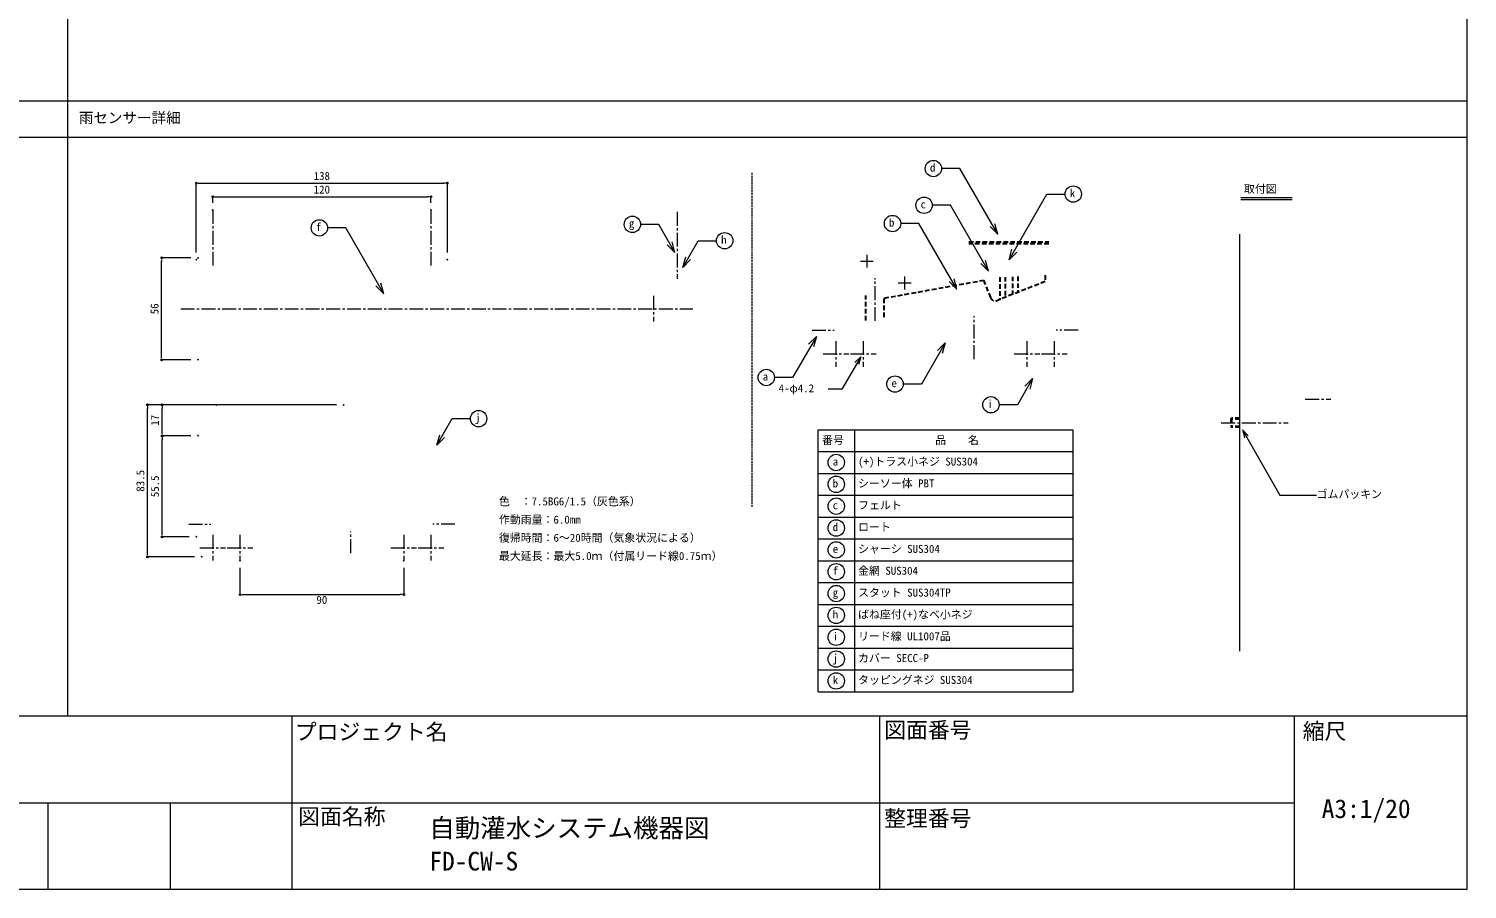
# Model space of a CAD drawing. Units: millimetres, scale not verified. Extents: x -81966 to 3947, y -2774 to 2774.
# Drawn here: x -7 to 3947, y -2774 to -410 of the extents above; entities that cross this region are included whole.
import ezdxf
from ezdxf.enums import TextEntityAlignment as Align

# ---------------------------------------------------------------- set-up
doc = ezdxf.new("R2010")
doc.units = ezdxf.units.MM
doc.header["$LTSCALE"] = 2
doc.header["$PDMODE"] = 32
doc.header["$PDSIZE"] = 0.4
for name, pattern in [('DASHED3', [4, 3, -1]), ('USER1', [9.525, 6.35, -3.175]), ('USER7', [28.575, 19.05, -3.175, 3.175, -3.175])]:
    doc.linetypes.add(name, pattern=pattern)
for name, color, linetype, lineweight in [('0-1_WAKU', 7, 'Continuous', 18), ('0-4_KUTAI', 3, 'Continuous', 18), ('0-5_sinsen', 3, 'USER7', 18), ('0-6_0', 7, 'Continuous', 20), ('0-7_sunpo', 7, 'Continuous', 18), ('0-9_moji', 7, 'Continuous', 18), ('0-C__F-0_', 7, 'Continuous', 30), ('0-E_KANAMONO', 4, 'Continuous', 30)]:
    doc.layers.add(name, color=color, linetype=linetype, lineweight=lineweight)
doc.layers.add('0-8_Defpoints', color=7, linetype='Continuous')
doc.styles.add('ＭＳ ゴシック', font='')
doc.styles.get('ＭＳ ゴシック').set_extended_font_data('MS Gothic')

# ---------------------------------------------------------------- blocks, each defined once
blk = doc.blocks.new('_Dot')
at = {"layer": '0-6_0'}
for p, q in [((-0.5, 0), (-1, 0)), ((0.25, 0), (-0.25, 0))]:
    blk.add_line(p, q, dxfattribs=at)
blk.add_circle((0, 0), 0.25, dxfattribs=at)
blk = doc.blocks.new('D14')
at = {"layer": '0-7_sunpo', "lineweight": 20}
for p, q in [((42373.773, 22868.726), (42373.773, 22885.547)), ((42383.773, 22885.547), (42963.773, 22885.547)), ((42973.773, 22868.726), (42973.773, 22885.547))]:
    blk.add_line(p, q, dxfattribs=at)
at = {"layer": '0-8_Defpoints'}
for p in [(42973.773, 22885.547), (42373.773, 22848.726), (42973.773, 22848.726)]:
    blk.add_point(p, dxfattribs=at)
at = {"layer": '0-7_sunpo', "xscale": 10, "yscale": 10, "rotation": 180}
blk.add_blockref('_Dot', (42373.773, 22885.547), dxfattribs=at)
at = {"layer": '0-7_sunpo', "xscale": 10, "yscale": 10}
blk.add_blockref('_Dot', (42973.773, 22885.547), dxfattribs=at)
at = {"layer": '0-7_sunpo', "style": 'ＭＳ ゴシック'}
blk.add_text('120', height=21.99, dxfattribs=at).set_placement((42651.273, 22887.547), align=Align.BOTTOM_LEFT)
blk = doc.blocks.new('D15')
at = {"layer": '0-7_sunpo', "lineweight": 20}
for p, q in [((42328.773, 22732.484), (42328.773, 22922.837)), ((42338.773, 22922.837), (43008.773, 22922.837)), ((43018.773, 22732.484), (43018.773, 22922.837))]:
    blk.add_line(p, q, dxfattribs=at)
at = {"layer": '0-8_Defpoints'}
for p in [(43018.773, 22922.837), (42328.773, 22712.484), (43018.773, 22712.484)]:
    blk.add_point(p, dxfattribs=at)
at = {"layer": '0-7_sunpo', "xscale": 10, "yscale": 10, "rotation": 180}
blk.add_blockref('_Dot', (42328.773, 22922.837), dxfattribs=at)
at = {"layer": '0-7_sunpo', "xscale": 10, "yscale": 10}
blk.add_blockref('_Dot', (43018.773, 22922.837), dxfattribs=at)
at = {"layer": '0-7_sunpo', "style": 'ＭＳ ゴシック'}
blk.add_text('138', height=21.99, dxfattribs=at).set_placement((42651.273, 22924.837), align=Align.BOTTOM_LEFT)
blk = doc.blocks.new('D16')
at = {"layer": '0-7_sunpo', "lineweight": 20}
for p, q in [((42313.773, 22717.484), (42233.488, 22717.484)), ((42233.488, 22447.484), (42233.488, 22707.484)), ((42313.773, 22437.484), (42233.488, 22437.484))]:
    blk.add_line(p, q, dxfattribs=at)
at = {"layer": '0-8_Defpoints'}
for p in [(42233.488, 22717.484), (42333.773, 22717.484), (42333.773, 22437.484)]:
    blk.add_point(p, dxfattribs=at)
at = {"layer": '0-7_sunpo', "xscale": 10, "yscale": 10}
for p, rotation in [((42233.488, 22717.484), 90), ((42233.488, 22437.484), 270)]:
    blk.add_blockref('_Dot', p, dxfattribs=dict(at, rotation=rotation))
at = {"layer": '0-7_sunpo', "style": 'ＭＳ ゴシック'}
blk.add_text('56', height=21.99, rotation=90, dxfattribs=at).set_placement((42231.488, 22562.484), align=Align.BOTTOM_LEFT)
blk = doc.blocks.new('D17')
at = {"layer": '0-7_sunpo', "lineweight": 20}
for p, q in [((42448.773, 21865.917), (42448.773, 21792.281)), ((42898.773, 21865.917), (42898.773, 21792.281)), ((42458.773, 21792.281), (42888.773, 21792.281))]:
    blk.add_line(p, q, dxfattribs=at)
at = {"layer": '0-8_Defpoints'}
for p in [(42448.773, 21885.917), (42898.773, 21885.917), (42898.773, 21792.281)]:
    blk.add_point(p, dxfattribs=at)
at = {"layer": '0-7_sunpo', "xscale": 10, "yscale": 10, "rotation": 180}
blk.add_blockref('_Dot', (42448.773, 21792.281), dxfattribs=at)
at = {"layer": '0-7_sunpo', "xscale": 10, "yscale": 10}
blk.add_blockref('_Dot', (42898.773, 21792.281), dxfattribs=at)
at = {"layer": '0-7_sunpo', "style": 'ＭＳ ゴシック'}
blk.add_text('90', height=21.99, dxfattribs=at).set_placement((42658.773, 21760.281), align=Align.BOTTOM_LEFT)
blk = doc.blocks.new('D18')
at = {"layer": '0-7_sunpo', "lineweight": 20}
for p, q in [((42363.773, 22313.667), (42194.494, 22313.667)), ((42194.494, 21906.167), (42194.494, 22303.667)), ((42323.773, 21896.167), (42194.494, 21896.167))]:
    blk.add_line(p, q, dxfattribs=at)
at = {"layer": '0-8_Defpoints'}
for p in [(42194.494, 22313.667), (42383.773, 22313.667), (42343.773, 21896.167)]:
    blk.add_point(p, dxfattribs=at)
at = {"layer": '0-7_sunpo', "xscale": 10, "yscale": 10}
for p, rotation in [((42194.494, 22313.667), 90), ((42194.494, 21896.167), 270)]:
    blk.add_blockref('_Dot', p, dxfattribs=dict(at, rotation=rotation))
at = {"layer": '0-7_sunpo', "style": 'ＭＳ ゴシック'}
blk.add_text('83.5', height=21.99, rotation=90, dxfattribs=at).set_placement((42192.494, 22074.917), align=Align.BOTTOM_LEFT)
blk = doc.blocks.new('D19')
at = {"layer": '0-7_sunpo', "lineweight": 20}
for p, q in [((42313.773, 22228.667), (42234.743, 22228.667)), ((42234.743, 21961.167), (42234.743, 22218.667)), ((42308.773, 21951.167), (42234.743, 21951.167))]:
    blk.add_line(p, q, dxfattribs=at)
at = {"layer": '0-8_Defpoints'}
for p in [(42234.743, 22228.667), (42333.773, 22228.667), (42328.773, 21951.167)]:
    blk.add_point(p, dxfattribs=at)
at = {"layer": '0-7_sunpo', "xscale": 10, "yscale": 10}
for p, rotation in [((42234.743, 22228.667), 90), ((42234.743, 21951.167), 270)]:
    blk.add_blockref('_Dot', p, dxfattribs=dict(at, rotation=rotation))
at = {"layer": '0-7_sunpo', "style": 'ＭＳ ゴシック'}
blk.add_text('55.5', height=21.99, rotation=90, dxfattribs=at).set_placement((42232.743, 22059.917), align=Align.BOTTOM_LEFT)
blk = doc.blocks.new('D20')
at = {"layer": '0-7_sunpo', "lineweight": 20}
for p, q in [((42713.773, 22313.667), (42234.743, 22313.667)), ((42234.743, 22238.667), (42234.743, 22303.667)), ((42313.773, 22228.667), (42234.743, 22228.667))]:
    blk.add_line(p, q, dxfattribs=at)
at = {"layer": '0-8_Defpoints'}
for p in [(42234.743, 22313.667), (42733.773, 22313.667), (42333.773, 22228.667)]:
    blk.add_point(p, dxfattribs=at)
at = {"layer": '0-7_sunpo', "xscale": 10, "yscale": 10}
for p, rotation in [((42234.743, 22313.667), 90), ((42234.743, 22228.667), 270)]:
    blk.add_blockref('_Dot', p, dxfattribs=dict(at, rotation=rotation))
at = {"layer": '0-7_sunpo', "style": 'ＭＳ ゴシック'}
blk.add_text('17', height=21.99, rotation=90, dxfattribs=at).set_placement((42232.743, 22256.167), align=Align.BOTTOM_LEFT)

msp = doc.modelspace()

# ---------------------------------------------------------------- linework, layer by layer
at = {"layer": '0-1_WAKU'}
for p, q in [((100.75, -2299), (100.75, 2774)), ((-3947.25, -608), (3947.25, -608)), ((-3947.25, -708), (3947.25, -708)), ((100.75, -708), (2661.917, -708)), ((717.25, -2774), (717.25, -2299)), ((2332.25, -2774), (2332.25, -2299)), ((3472.25, -2774), (3472.25, -2299)), ((-289.75, -2536.5), (3472.25, -2536.5)), ((45.917, -2536.5), (45.917, -2774)), ((381.583, -2536.5), (381.583, -2774))]:
    msp.add_line(p, q, dxfattribs=at)
at = {"layer": '0-1_WAKU', "linetype": 'DASHED3'}
msp.add_line((1980.964, -805.646), (1980.964, -1724.647), dxfattribs=at)
at = {"layer": '0-1_WAKU'}
for points in [[(-3947.25, -2774), (3947.25, -2774), (3947.25, 2774), (-3947.25, 2774)], [(-3947.25, -2774), (3947.25, -2774), (3947.25, -2299), (-3947.25, -2299)]]:
    msp.add_lwpolyline(points, close=True, dxfattribs=at)
at = {"layer": '0-4_KUTAI'}
msp.add_line((3322.227, -2119.678), (3322.227, -973.958), dxfattribs=at)
at = {"layer": '0-5_sinsen'}
for p, q in [((498.919, -908.209), (498.919, -1065.699)), ((1098.919, -908.209), (1098.919, -1065.699)), ((1775.983, -913.209), (1775.983, -1097.511)), ((2279.311, -1048.487), (2314.561, -1048.487)), ((2296.936, -1030.862), (2296.936, -1066.112)), ((2319.616, -1212.801), (2319.616, -1095.051)), ((2400.859, -1090.862), (2400.859, -1126.112)), ((1710.983, -1144.201), (1710.983, -1214.701)), ((2383.234, -1108.487), (2418.484, -1108.487)), ((411.065, -1179.451), (1818.646, -1179.451)), ((2592.116, -1317.801), (2592.116, -1200.051)), ((2146.437, -1238.176), (2207.251, -1238.176)), ((2877.794, -1238.176), (2816.98, -1238.176)), ((2176.866, -1303.176), (2247.366, -1303.176)), ((2212.116, -1267.926), (2212.116, -1338.426)), ((2251.866, -1303.176), (2322.366, -1303.176)), ((2287.116, -1267.926), (2287.116, -1338.426)), ((2701.866, -1303.176), (2772.366, -1303.176)), ((2737.116, -1267.926), (2737.116, -1338.426)), ((2776.866, -1303.176), (2847.366, -1303.176)), ((2812.116, -1267.926), (2812.116, -1338.426)), ((3501.977, -1427.531), (3572.477, -1427.531)), ((3270.986, -1492.531), (3455.287, -1492.531)), ((433.241, -1770.768), (494.055, -1770.768)), ((1164.597, -1770.768), (1103.783, -1770.768)), ((498.919, -1800.518), (498.919, -1871.018)), ((573.919, -1800.518), (573.919, -1871.018)), ((878.919, -1850.393), (878.919, -1791.518)), ((1023.919, -1800.518), (1023.919, -1871.018)), ((1098.919, -1800.518), (1098.919, -1871.018)), ((463.669, -1835.768), (534.169, -1835.768)), ((538.669, -1835.768), (609.169, -1835.768)), ((988.669, -1835.768), (1059.169, -1835.768)), ((1063.669, -1835.768), (1134.169, -1835.768))]:
    msp.add_line(p, q, dxfattribs=at)
at = {"layer": '0-9_moji', "color": 4}
for p, q in [((2552.463, -794.022), (2502.463, -794.022)), ((2791.921, -864.287), (2841.921, -864.287)), ((2526.904, -894.981), (2476.904, -894.981)), ((3324.967, -873.325), (3466.285, -873.325)), ((3324.967, -879.289), (3466.285, -879.289)), ((1725.018, -947.385), (1675.018, -947.385)), ((2440.041, -945.131), (2390.041, -945.131)), ((864.619, -957.06), (814.619, -957.06)), ((1833.645, -992.393), (1883.645, -992.393)), ((2092.99, -1368.092), (2042.99, -1368.092)), ((2228.365, -1400.389), (2190.865, -1400.389)), ((2446.871, -1386.182), (2396.871, -1386.182)), ((2710.681, -1443.139), (2660.681, -1443.139)), ((1157.383, -1481.233), (1207.383, -1481.233)), ((2162.847, -1511.668), (2862.847, -1511.668)), ((2162.847, -2231.668), (2162.847, -1511.668)), ((2262.847, -1511.668), (2262.847, -2231.668)), ((2862.847, -1511.668), (2862.847, -2231.668)), ((2162.847, -1571.668), (2862.847, -1571.668)), ((2162.847, -1631.668), (2862.847, -1631.668)), ((2162.847, -1691.668), (2862.847, -1691.668)), ((3432.477, -1691.168), (3533.27, -1691.168)), ((2162.847, -1751.668), (2862.847, -1751.668)), ((2162.847, -1811.668), (2862.847, -1811.668)), ((2162.847, -1871.668), (2862.847, -1871.668)), ((2162.847, -1931.668), (2862.847, -1931.668)), ((2162.847, -1991.668), (2862.847, -1991.668)), ((2162.847, -2051.668), (2862.847, -2051.668)), ((2162.847, -2111.668), (2862.847, -2111.668)), ((2162.847, -2171.668), (2862.847, -2171.668)), ((2162.847, -2231.668), (2862.847, -2231.668))]:
    msp.add_line(p, q, dxfattribs=at)
at = {"layer": '0-9_moji'}
for p, q in [((2656.831, -974.792), (2552.463, -794.022)), ((2687.757, -1044.705), (2791.921, -864.287)), ((2631.272, -1075.751), (2526.904, -894.981)), ((1769.522, -1024.468), (1725.018, -947.385)), ((2544.409, -1125.901), (2440.041, -945.131)), ((2656.831, -974.792), (2649.066, -945.814)), ((968.986, -1137.83), (864.619, -957.06)), ((2656.831, -974.792), (2635.617, -953.578)), ((1769.522, -1024.468), (1748.309, -1003.255)), ((1769.522, -1024.468), (1761.758, -995.491)), ((1791.442, -1065.49), (1833.645, -992.393)), ((2687.757, -1044.705), (2695.522, -1015.728)), ((2687.757, -1044.705), (2708.97, -1023.492)), ((1791.442, -1065.49), (1799.207, -1036.513)), ((1791.442, -1065.49), (1812.655, -1044.277)), ((2631.272, -1075.751), (2610.059, -1054.537)), ((2631.272, -1075.751), (2623.507, -1046.773)), ((2544.409, -1125.901), (2523.196, -1104.688)), ((2544.409, -1125.901), (2536.644, -1096.923)), ((968.986, -1137.83), (947.773, -1116.617)), ((968.986, -1137.83), (961.222, -1108.852)), ((2158.234, -1255.086), (2092.99, -1368.092)), ((2158.234, -1255.086), (2137.021, -1276.299)), ((2158.234, -1255.086), (2150.47, -1284.063)), ((2512.116, -1273.176), (2446.871, -1386.182)), ((2512.116, -1273.176), (2490.902, -1294.389)), ((2512.116, -1273.176), (2504.351, -1302.153)), ((2280.022, -1310.917), (2228.365, -1400.389)), ((2280.022, -1310.917), (2264.112, -1326.827)), ((2280.022, -1310.917), (2274.198, -1332.65)), ((2752.369, -1370.934), (2710.681, -1443.139)), ((2752.369, -1370.934), (2731.155, -1392.147)), ((2752.369, -1370.934), (2744.604, -1399.912)), ((1115.181, -1554.33), (1157.383, -1481.233)), ((1115.181, -1554.33), (1122.945, -1525.353)), ((1115.181, -1554.33), (1136.394, -1533.117)), ((3329.164, -1512.224), (3432.477, -1691.168)), ((3329.164, -1512.224), (3334.987, -1533.958)), ((3329.164, -1512.224), (3345.074, -1528.134))]:
    msp.add_line(p, q, dxfattribs=at)
for centre in [(2479.963, -794.022), (2864.421, -864.287), (2454.404, -894.981), (792.119, -957.06), (1652.518, -947.385), (2367.541, -945.131), (1906.145, -992.393), (2020.49, -1368.092), (2374.371, -1386.182), (2638.181, -1443.139), (1229.883, -1481.233), (2212.847, -1601.668), (2212.847, -1661.668), (2212.847, -1721.668), (2212.847, -1781.668), (2212.847, -1841.668), (2212.847, -1901.668), (2212.847, -1961.668), (2212.847, -2021.668), (2212.847, -2081.668), (2212.847, -2141.668), (2212.847, -2201.668)]:
    msp.add_circle(centre, 22.5, dxfattribs=at)
at = {"layer": '0-E_KANAMONO', "linetype": 'USER1'}
for p, q in [((2577.116, -995.676), (2797.116, -995.676)), ((2797.116, -1000.676), (2577.116, -1000.676)), ((2617.895, -1101.005), (2636.417, -1147.931)), ((2662.116, -1092.806), (2662.116, -1153.914)), ((2677.116, -1092.092), (2677.116, -1147.993)), ((2697.116, -1091.14), (2697.116, -1140.099)), ((2712.116, -1090.426), (2712.116, -1134.178)), ((2294.616, -1211.378), (2294.616, -1143.176)), ((3297.234, -1482.196), (3299.399, -1480.031)), ((3322.227, -1482.196), (3297.234, -1482.196)), ((3297.234, -1482.196), (3297.234, -1502.866)), ((3322.227, -1480.031), (3299.399, -1480.031)), ((3299.399, -1480.031), (3299.399, -1505.031)), ((3322.227, -1502.866), (3297.234, -1502.866)), ((3297.234, -1502.866), (3299.399, -1505.031)), ((3322.227, -1505.031), (3299.399, -1505.031))]:
    msp.add_line(p, q, dxfattribs=at)
for points in [[(2344.616, -1202.389), (2344.616, -1150.134), (2617.895, -1101.005)], [(2787.116, -1086.854), (2787.116, -1104.574), (2655.877, -1156.376)]]:
    msp.add_lwpolyline(points, dxfattribs=at)
msp.add_arc((2650.37, -1142.424), 15, 201.53996, 291.53996, dxfattribs=at)

# ---------------------------------------------------------------- block references
at = {"layer": '0-7_sunpo'}
for name in ['D15', 'D14', 'D16', 'D18', 'D20', 'D19', 'D17']:
    msp.add_blockref(name, (-41874.854, -23756.935), dxfattribs=at)

# ---------------------------------------------------------------- texts
at = {"layer": '0-9_moji', "style": 'ＭＳ ゴシック'}
for s, height, p in [('雨センサー詳細', 29.33, (130.75, -678)), ('d', 21.99, (2470.217, -809.022)), ('k', 21.99, (2854.675, -879.287)), ('取付図', 21.99, (3333.482, -867.613)), ('c', 21.99, (2444.658, -909.981)), ('f', 21.99, (782.372, -972.06)), ('g', 21.99, (1642.772, -962.385)), ('b', 21.99, (2357.795, -960.131)), ('h', 21.99, (1896.399, -1007.393)), ('a', 21.99, (2010.744, -1383.092)), ('e', 21.99, (2364.625, -1401.182)), ('4-φ4.2', 21.99, (2054.419, -1415.389)), ('i', 21.99, (2628.435, -1458.139)), ('j', 21.99, (1220.137, -1496.233)), ('番号', 21.99, (2173.863, -1557.801)), ('品\u3000\u3000名', 21.99, (2484.878, -1557.801)), ('a', 21.99, (2203.101, -1616.668)), ('(+)トラス小ネジ SUS304', 21.99, (2272.847, -1616.668)), ('b', 21.99, (2203.101, -1676.668)), ('シーソー体 PBT', 21.99, (2272.847, -1676.668)), ('色  ：7.5BG6/1.5（灰色系）', 21.99, (1285.595, -1726.114)), ('ゴムパッキン', 21.99, (3533.27, -1706.168)), ('c', 21.99, (2203.101, -1736.668)), ('フェルト', 21.99, (2272.847, -1736.668)), ('作動雨量：6.0mm', 21.99, (1285.595, -1776.114)), ('d', 21.99, (2203.101, -1796.668)), ('ロート', 21.99, (2272.847, -1796.668)), ('復帰時間：6～20時間（気象状況による）', 21.99, (1285.595, -1826.114)), ('最大延長：最大5.0ｍ（付属リード線0.75ｍ）', 21.99, (1285.595, -1876.114)), ('e', 21.99, (2203.101, -1856.668)), ('シャーシ SUS304', 21.99, (2272.847, -1856.668)), ('f', 21.99, (2203.101, -1916.668)), ('金網 SUS304', 21.99, (2272.847, -1916.668)), ('g', 21.99, (2203.101, -1976.668)), ('スタット SUS304TP', 21.99, (2272.847, -1976.668)), ('h', 21.99, (2203.101, -2036.668)), ('ばね座付(+)なべ小ネジ', 21.99, (2272.847, -2036.668)), ('i', 21.99, (2203.101, -2096.668)), ('リード線 UL1007品', 21.99, (2272.847, -2096.668)), ('j', 21.99, (2203.101, -2156.668)), ('カバー SECC-P', 21.99, (2272.847, -2156.668)), ('k', 21.99, (2203.101, -2216.668)), ('タッピングネジ SUS304', 21.99, (2272.847, -2216.668))]:
    msp.add_text(s, height=height, dxfattribs=at).set_placement(p, align=Align.BOTTOM_LEFT)
at = {"layer": '0-C__F-0_', "style": 'ＭＳ ゴシック'}
for s, height, p in [('プロジェクト名', 43.99, (724.491, -2376.73)), ('図面番号', 43.99, (2344.707, -2371.672)), ('縮尺', 43.99, (3495.095, -2375.044)), ('A3:1/20', 51.32, (3547.28, -2593.826)), ('図面名称', 43.99, (733.862, -2609.379)), ('整理番号', 43.99, (2344.707, -2614.437)), ('自動灌水システム機器図', 51.32, (1094.311, -2646.99)), ('FD-CW-S', 51.32, (1094.311, -2737.994))]:
    msp.add_text(s, height=height, dxfattribs=at).set_placement(p, align=Align.BOTTOM_LEFT)

doc.saveas('drawing.dxf')
